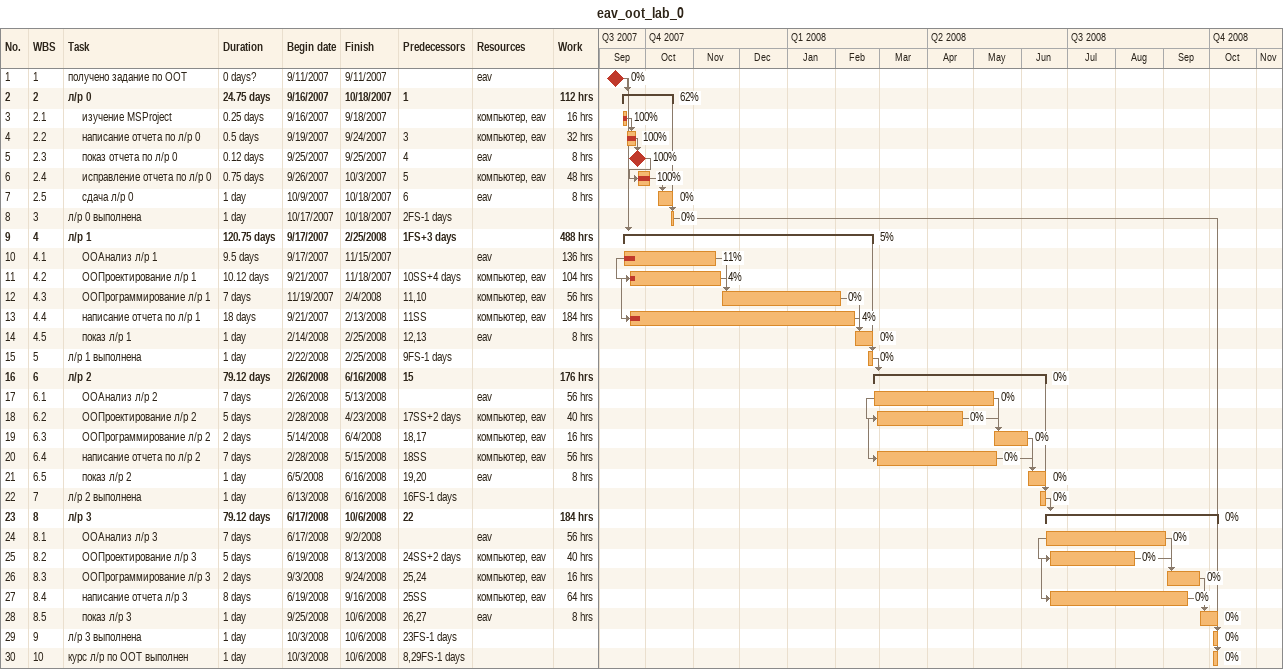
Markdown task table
eav_oot_lab_0

| ID | WBS | Task | Duration | Start | Finish | Predecessors | Resources | % complete | Work (h) |
|---|---|---|---|---|---|---|---|---|---|
| 1 | 1 | получено задание по ООТ | 0d? | 2007-09-11 | 2007-09-11 |  | eav | 0 |  |
| 2 | 2 | **л/р 0** | 24.75d | 2007-09-16 | 2007-10-18 | 1 |  | 62 | 112 |
| 3 | 2.1 | изучение MSProject | 0.25d | 2007-09-16 | 2007-09-18 |  | компьютер, eav | 100 | 16 |
| 4 | 2.2 | написание отчета по л/р 0 | 0.5d | 2007-09-19 | 2007-09-24 | 3 | компьютер, eav | 100 | 32 |
| 5 | 2.3 | показ отчета по л/р 0 | 0.12d | 2007-09-25 | 2007-09-25 | 4 | eav | 100 | 8 |
| 6 | 2.4 | исправление отчета по л/р 0 | 0.75d | 2007-09-26 | 2007-10-03 | 5 | компьютер, eav | 100 | 48 |
| 7 | 2.5 | сдача л/р 0 | 1d | 2007-10-09 | 2007-10-18 | 6 | eav | 0 | 8 |
| 8 | 3 | л/р 0 выполнена | 1d | 2007-10-17 | 2007-10-18 | 2FS-1d |  | 0 |  |
| 9 | 4 | **л/р 1** | 120.75d | 2007-09-17 | 2008-02-25 | 1FS+3d |  | 5 | 488 |
| 10 | 4.1 | ООАнализ л/р 1 | 9.5d | 2007-09-17 | 2007-11-15 |  | eav | 11 | 136 |
| 11 | 4.2 | ООПроектирование л/р 1 | 10.12d | 2007-09-21 | 2007-11-18 | 10SS+4d | компьютер, eav | 4 | 104 |
| 12 | 4.3 | ООПрограммирование л/р 1 | 7d | 2007-11-19 | 2008-02-04 | 11, 10 | компьютер, eav | 0 | 56 |
| 13 | 4.4 | написание отчета по л/р 1 | 18d | 2007-09-21 | 2008-02-13 | 11SS | компьютер, eav | 4 | 184 |
| 14 | 4.5 | показ л/р 1 | 1d | 2008-02-14 | 2008-02-25 | 12, 13 | eav | 0 | 8 |
| 15 | 5 | л/р 1 выполнена | 1d | 2008-02-22 | 2008-02-25 | 9FS-1d |  | 0 |  |
| 16 | 6 | **л/р 2** | 79.12d | 2008-02-26 | 2008-06-16 | 15 |  | 0 | 176 |
| 17 | 6.1 | ООАнализ л/р 2 | 7d | 2008-02-26 | 2008-05-13 |  | eav | 0 | 56 |
| 18 | 6.2 | ООПроектирование л/р 2 | 5d | 2008-02-28 | 2008-04-23 | 17SS+2d | компьютер, eav | 0 | 40 |
| 19 | 6.3 | ООПрограммирование л/р 2 | 2d | 2008-05-14 | 2008-06-04 | 18, 17 | компьютер, eav | 0 | 16 |
| 20 | 6.4 | написание отчета по л/р 2 | 7d | 2008-02-28 | 2008-05-15 | 18SS | компьютер, eav | 0 | 56 |
| 21 | 6.5 | показ л/р 2 | 1d | 2008-06-05 | 2008-06-16 | 19, 20 | eav | 0 | 8 |
| 22 | 7 | л/р 2 выполнена | 1d | 2008-06-13 | 2008-06-16 | 16FS-1d |  | 0 |  |
| 23 | 8 | **л/р 3** | 79.12d | 2008-06-17 | 2008-10-06 | 22 |  | 0 | 184 |
| 24 | 8.1 | ООАнализ л/р 3 | 7d | 2008-06-17 | 2008-09-02 |  | eav | 0 | 56 |
| 25 | 8.2 | ООПроектирование л/р 3 | 5d | 2008-06-19 | 2008-08-13 | 24SS+2d | компьютер, eav | 0 | 40 |
| 26 | 8.3 | ООПрограммирование л/р 3 | 2d | 2008-09-03 | 2008-09-24 | 25, 24 | компьютер, eav | 0 | 16 |
| 27 | 8.4 | написание отчета л/р 3 | 8d | 2008-06-19 | 2008-09-16 | 25SS | компьютер, eav | 0 | 64 |
| 28 | 8.5 | показ л/р 3 | 1d | 2008-09-25 | 2008-10-06 | 26, 27 | eav | 0 | 8 |
| 29 | 9 | л/р 3 выполнена | 1d | 2008-10-03 | 2008-10-06 | 23FS-1d |  | 0 |  |
| 30 | 10 | курс л/р по ООТ выполнен | 1d | 2008-10-03 | 2008-10-06 | 8, 29FS-1d |  | 0 |  |
